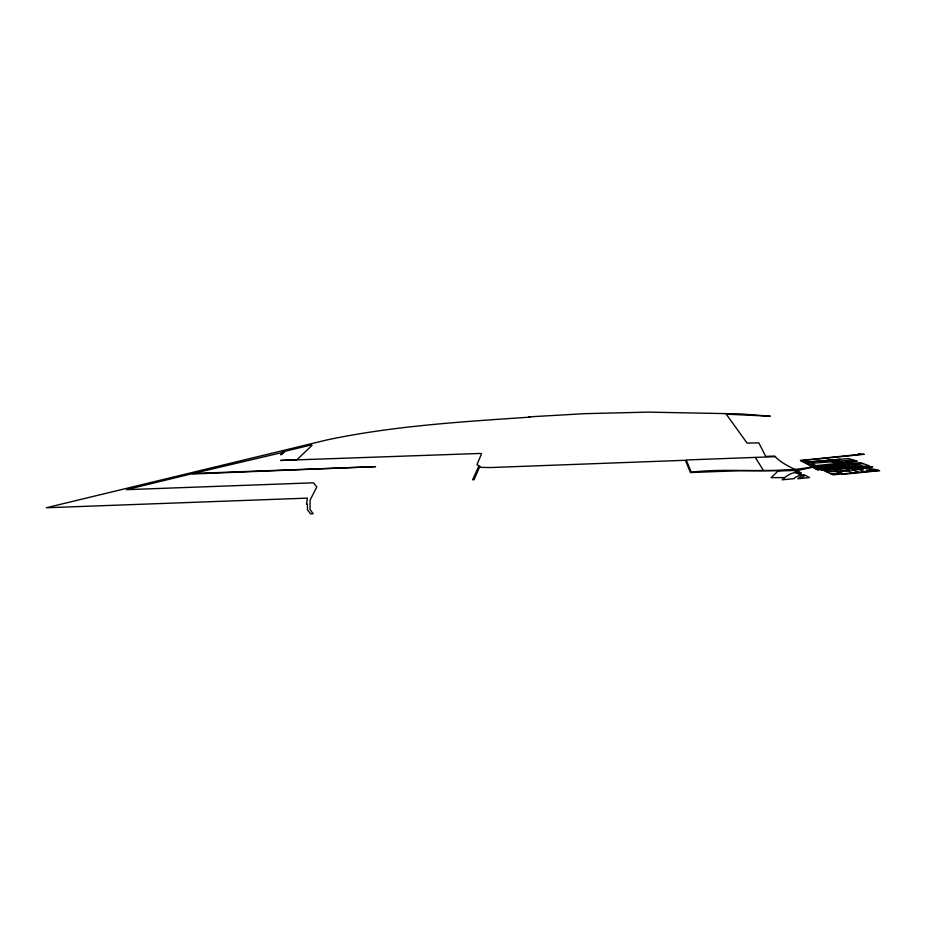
<?xml version="1.0" encoding="UTF-8"?>
<svg xmlns="http://www.w3.org/2000/svg" width="926" height="926" viewBox="0 0 926 926"><rect width="100%" height="100%" fill="white"/><g stroke="black" fill="none" stroke-linecap="round" stroke-linejoin="round"><path stroke-width="1.39" d="M794.531 472.295L797.309 470.755L801.256 473.07C794.265 470.778 787.065 474.969 782.238 479.795L794.219 478.661L794.902 477.584L801.441 474.552L798.038 472.7M797.101 471.473L797.413 470.396L778.234 470.894L771.115 477.654L784.53 477.584M800.539 478.453L809.532 477.573L804.011 474.725L801.453 475.663L797.83 478.742L800.539 478.453L804.115 476.149L802.599 475.246M814.88 467.086L821.339 469.436L817.508 469.887L812.993 467.283L827.948 465.801L832.763 468.463L846.132 467.48L842.359 465.801L829.696 466.762L832.763 468.463L820.76 469.227M830.344 466.75L828.261 465.766L863.287 463.637L869.421 465.917L862.812 466.322M842.729 462.456L856.4 461.032M852.29 469.899L863.263 468.996L827.045 471.994M816.327 467.248L825.506 466.253L830.587 468.07L821.339 469.077L815.887 467.086L819.047 466.75L823.376 468.313L820.193 468.66M816.744 467.399L819.915 467.051M823.712 466.646L826.872 466.299M817.45 467.653L820.772 467.364M824.58 466.959L827.74 466.611M825.448 467.271L828.608 466.924M819.325 468.348L822.508 468M826.316 467.584L829.488 467.236M827.184 467.896L830.367 467.549M853.031 472.862L845.924 470.443L846.815 470.755L836.965 471.809L843.378 474.251L879.7 470.686C861.701 465.35 842.648 469.181 824.175 470.628L833.03 474.853L878.334 470.408M828.55 460.523L805.18 462.224L848.505 458.567L857.453 461.368L810.945 466.148L800.481 460.465L860.266 454.353L858.367 453.775L864.224 454.307L801.349 460.604L813.827 465.871M843.204 473.834L840.97 472.908L831.016 473.892M840.658 464.586L860.705 462.699L863.287 463.637M837.567 463.289L843.47 462.757M840.195 459.284L830.425 460.083L833.956 461.53L852.927 459.944M833.458 469.343L821.142 469.783L837.231 469.019L832.995 469.065M872.882 469.69L866.192 470.269L869.016 471.311M859.096 467.954L864.085 468.081L863.53 467.885M835.738 468.811L872.639 466.797L824.071 469.169M830.992 467.491L843.852 466.449M842.81 465.361L845.45 466.403L853.54 465.755L855.531 466.843L862.905 466.357L859.641 465.06L853.297 465.454L851.341 464.551M809.648 462.167L811.708 463.301L832.798 461.692L837.254 463.66L827.601 460.118M828.261 465.766L838.03 464.84M821.455 469.887L832.694 469.077M857.87 467.144L847.869 467.341L845.45 466.403M850.901 467.144L855.531 466.843M775.282 456.668L686.235 459.967L691.224 472.248C731.332 467.225 772.458 474.818 812.16 466.82L812.854 467.202L798.455 470.281L739.585 470.674L690.483 472.561L685.333 460.28L490.722 467.537L479.448 467.341L473.985 479.83L472.63 479.714L478.418 466.935L479.981 466.426L476.948 464.713L481.508 453.879L480.513 453.439L280.601 460.442L296.968 459.678L312.108 445.279L311.009 445.012L282.314 451.911L284.409 452.015L281.446 454.654L280.624 454.689L283.344 452.258L192.897 473.51L375.574 466.635L190.629 474.066L126.376 489.669L313.405 482.816L316.808 486.914L310.152 499.982L310.025 509.427L313.115 513.768L310.546 513.872L307.467 509.74L307.432 504.195L306.494 504.242L307.432 498.119L46.3 507.761L327.353 439.838C393.874 425.798 462.699 421.724 530.39 417.105L528.596 416.908L584.538 413.667L648.212 412.128L740.187 413.899L770.258 416.202L726.239 414.165L747.085 443.114L758.822 442.836L765.721 456.391L774.715 456.055C780.56 462.618 788.825 466.391 796.534 470.304M855.844 467.306L857.8 467.769M813.954 467.838L818.19 469.806M818.387 467.028L819.51 467.433M822.276 468.44L823.422 468.857M864.907 471.716L858.633 469.355M852.858 470.107L858.726 472.306M848.378 466.172L853.309 468.07M835.553 459.655L843.841 462.896M843.702 464.296L845.554 465.049M813.005 465.952L800.481 460.465M839.755 464.678L846.132 467.48M840.97 472.908L833.736 469.586M832.798 461.692L828.909 459.979L836.93 463.521M850.01 463.695L853.888 465.419M846.341 462.062L847.707 462.676M846.237 468.706L849.258 470.084M860.995 468.336L862.442 469.042M833.956 461.53L837.798 463.405M846.572 464.019L848.077 464.759M795.284 472.376L800.214 474.888M811.708 463.301L816.038 465.662M837.822 460.535L838.412 461.136M763.348 470.396L755.35 457.421M826.004 465.986L822.844 466.334L828.064 468.209L831.247 467.861L826.004 465.986"/></g></svg>
